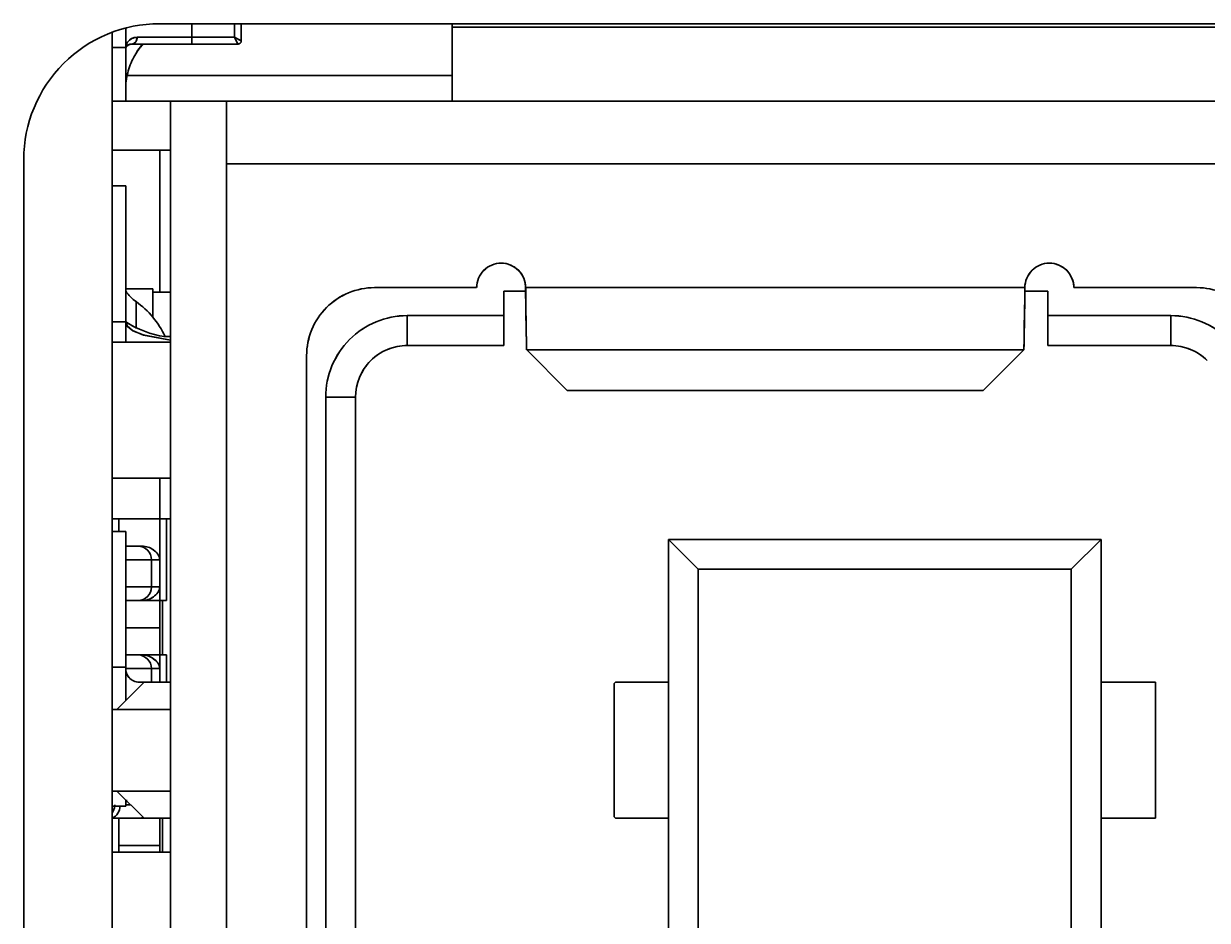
# Model space of a CAD drawing. Extents: x 157 to 1229, y 75 to 1118.
# Drawn here: x 686.79 to 695.49, y 353.25 to 359.84 of the extents above; entities that cross this region are included whole.
import ezdxf

# ---------------------------------------------------------------- set-up
doc = ezdxf.new("R2010")
doc.units = 0

msp = doc.modelspace()

# ---------------------------------------------------------------- linework, layer by layer
at = {"color": 7, "lineweight": 35, "ltscale": 0.003218}
for p, q in [((687.5371, 359.8049), (687.5371, 359.6761)), ((687.5371, 359.6761), (687.5371, 359.8049))]:
    msp.add_line(p, q, dxfattribs=at)
at = {"color": 7, "lineweight": 35, "ltscale": 0.2795}
msp.add_line((698.9671, 359.8366), (687.7871, 359.8366), dxfattribs=at)
at = {"color": 7, "lineweight": 35, "ltscale": 0.0025}
for p, q in [((688.0227, 359.7366), (688.0227, 359.8366)), ((688.0227, 359.8366), (688.0227, 359.7366)), ((688.3371, 359.8366), (688.3371, 359.7366)), ((688.3371, 359.7366), (688.3371, 359.8366)), ((687.8671, 358.8066), (687.8671, 358.9066)), ((691.5271, 353.8966), (691.5271, 353.9966)), ((691.5271, 353.9966), (691.5271, 353.8966))]:
    msp.add_line(p, q, dxfattribs=at)
at = {"color": 7, "lineweight": 35, "ltscale": 0.003125}
for p, q in [((688.3871, 359.8366), (688.3871, 359.7116)), ((688.3871, 359.7116), (688.3871, 359.8366)), ((688.3871, 359.7116), (688.3871, 359.8366))]:
    msp.add_line(p, q, dxfattribs=at)
at = {"color": 7, "lineweight": 35, "ltscale": 0.0095}
msp.add_line((689.9371, 359.8366), (689.9371, 359.4566), dxfattribs=at)
msp.add_line((689.9371, 359.8366), (689.9371, 359.4566), dxfattribs=at)
at = {"color": 7, "lineweight": 35, "ltscale": 0.1425}
for p, q in [((695.6371, 359.8116), (689.9371, 359.8116)), ((695.6371, 359.8116), (689.9371, 359.8116)), ((689.9371, 359.8116), (695.6371, 359.8116)), ((695.6371, 359.8116), (689.9371, 359.8116)), ((689.9371, 359.8116), (695.6371, 359.8116)), ((695.6371, 359.8116), (689.9371, 359.8116)), ((689.9371, 359.8116), (695.6371, 359.8116))]:
    msp.add_line(p, q, dxfattribs=at)
at = {"color": 7, "lineweight": 35, "ltscale": 0.326337}
msp.add_line((687.4371, 346.7199), (687.4371, 359.7734), dxfattribs=at)
msp.add_line((687.4371, 346.7199), (687.4371, 359.7734), dxfattribs=at)
at = {"color": 7, "lineweight": 35, "ltscale": 0.000465376}
msp.add_line((687.6178, 359.7182), (687.6206, 359.7366), dxfattribs=at)
at = {"color": 7, "lineweight": 35, "ltscale": 0.010052}
msp.add_line((688.0227, 359.7366), (687.6206, 359.7366), dxfattribs=at)
msp.add_line((688.0227, 359.7366), (687.6206, 359.7366), dxfattribs=at)
at = {"color": 7, "lineweight": 35, "ltscale": 0.00786}
msp.add_line((688.3371, 359.7366), (688.0227, 359.7366), dxfattribs=at)
msp.add_line((688.3371, 359.7366), (688.0227, 359.7366), dxfattribs=at)
at = {"color": 7, "lineweight": 35, "ltscale": 0.00125}
for p, q in [((688.0227, 359.7366), (688.0227, 359.6866)), ((688.0227, 359.6866), (688.0227, 359.7366)), ((687.4871, 356.1967), (687.4371, 356.1967)), ((687.8371, 356.1967), (687.7871, 356.1967)), ((687.7871, 355.5966), (687.8371, 355.5966)), ((687.8371, 355.1967), (687.7871, 355.1967)), ((687.4871, 353.9966), (687.4371, 353.9966)), ((687.4371, 353.9966), (687.4871, 353.9966)), ((687.4371, 353.9966), (687.4871, 353.9966)), ((687.4871, 353.9966), (687.4371, 353.9966)), ((687.4371, 353.9966), (687.4871, 353.9966)), ((687.4871, 353.9966), (687.4371, 353.9966)), ((687.4871, 353.9966), (687.4371, 353.9966)), ((687.7871, 353.9966), (687.8371, 353.9966))]:
    msp.add_line(p, q, dxfattribs=at)
at = {"color": 7, "lineweight": 35, "ltscale": 0.000987765}
msp.add_line((688.3371, 359.7366), (688.3724, 359.719), dxfattribs=at)
at = {"color": 7, "lineweight": 35, "ltscale": 0.001397}
for p, q in [((688.3871, 359.7116), (688.3371, 359.7366)), ((688.3371, 359.7366), (688.3621, 359.6866))]:
    msp.add_line(p, q, dxfattribs=at)
at = {"color": 7, "lineweight": 35, "ltscale": 0.000987424}
msp.add_line((688.3547, 359.7013), (688.3371, 359.7366), dxfattribs=at)
at = {"color": 7, "lineweight": 35, "ltscale": 0.000409436}
for p, q in [((688.3724, 359.719), (688.3871, 359.7116)), ((688.3621, 359.6866), (688.3547, 359.7013))]:
    msp.add_line(p, q, dxfattribs=at)
at = {"color": 7, "lineweight": 35, "ltscale": 0.000153683}
msp.add_line((688.3864, 359.7055), (688.3871, 359.7116), dxfattribs=at)
at = {"color": 7, "lineweight": 35, "ltscale": 0.000114179}
msp.add_line((688.3871, 359.7116), (688.3867, 359.7071), dxfattribs=at)
at = {"color": 7, "lineweight": 35, "ltscale": 0.002461}
for p, q in [((687.5355, 359.6616), (687.4371, 359.6616)), ((687.4371, 359.6616), (687.5355, 359.6616)), ((687.4371, 359.6616), (687.5355, 359.6616))]:
    msp.add_line(p, q, dxfattribs=at)
at = {"color": 7, "lineweight": 35, "ltscale": 0.002501}
for p, q in [((687.4371, 359.6616), (687.5371, 359.6616)), ((687.5371, 359.6616), (687.4371, 359.6616)), ((687.4371, 358.6447), (687.5371, 358.6447)), ((687.5371, 357.6447), (687.4371, 357.6447)), ((687.4371, 357.6447), (687.5371, 357.6447)), ((687.4371, 356.1046), (687.5371, 356.1046)), ((687.7871, 355.6967), (687.7871, 355.5966)), ((687.5371, 355.1066), (687.4371, 355.1066)), ((687.4371, 355.1066), (687.5371, 355.1066)), ((687.4371, 354.0866), (687.5371, 354.0866)), ((687.5371, 354.0866), (687.4371, 354.0866)), ((687.4371, 354.0866), (687.5371, 354.0866)), ((687.5371, 354.0866), (687.4371, 354.0866)), ((687.4371, 354.0866), (687.5371, 354.0866))]:
    msp.add_line(p, q, dxfattribs=at)
at = {"color": 7, "lineweight": 35, "ltscale": 0.00036532}
msp.add_line((687.5371, 359.6761), (687.5355, 359.6616), dxfattribs=at)
at = {"color": 7, "lineweight": 35, "ltscale": 0.000358329}
msp.add_line((687.537, 359.6759), (687.5355, 359.6616), dxfattribs=at)
at = {"color": 7, "lineweight": 35, "ltscale": 3.96729e-05}
msp.add_line((687.5355, 359.6616), (687.5371, 359.6616), dxfattribs=at)
at = {"color": 7, "lineweight": 35, "ltscale": 2.78447e-05}
for p, q in [((687.5366, 359.6614), (687.5355, 359.6616)), ((687.5355, 359.6616), (687.5366, 359.6614))]:
    msp.add_line(p, q, dxfattribs=at)
at = {"color": 7, "lineweight": 35, "ltscale": 0.000685084}
msp.add_line((687.5504, 359.7001), (687.5371, 359.6761), dxfattribs=at)
at = {"color": 7, "lineweight": 35, "ltscale": 0.000305176}
msp.add_line((687.5371, 359.6616), (687.5444, 359.6714), dxfattribs=at)
at = {"color": 7, "lineweight": 35, "ltscale": 0.007674}
msp.add_line((687.5371, 359.3546), (687.5371, 359.6616), dxfattribs=at)
at = {"color": 7, "lineweight": 35, "ltscale": 0.007671}
msp.add_line((687.5371, 359.6615), (687.5371, 359.3546), dxfattribs=at)
at = {"color": 7, "lineweight": 35, "ltscale": 0.000305983}
msp.add_line((687.5444, 359.6714), (687.554, 359.6791), dxfattribs=at)
at = {"color": 7, "lineweight": 35, "ltscale": 0.000280721}
msp.add_line((687.5454, 359.6722), (687.5542, 359.6792), dxfattribs=at)
at = {"color": 7, "lineweight": 35, "ltscale": 0.000340736}
msp.add_line((687.5669, 359.6847), (687.5804, 359.6866), dxfattribs=at)
at = {"color": 7, "lineweight": 35, "ltscale": 0.000339226}
msp.add_line((687.5804, 359.6866), (687.567, 359.6847), dxfattribs=at)
at = {"color": 7, "lineweight": 35, "ltscale": 0.019542}
for p, q in [((687.5804, 359.6866), (688.3621, 359.6866)), ((688.3621, 359.6866), (687.5804, 359.6866))]:
    msp.add_line(p, q, dxfattribs=at)
at = {"color": 7, "lineweight": 35, "ltscale": 0.004868}
msp.add_line((687.5804, 359.6866), (687.7751, 359.6866), dxfattribs=at)
at = {"color": 7, "lineweight": 35, "ltscale": 0.011058}
for p, q in [((688.0227, 359.6866), (687.5804, 359.6866)), ((687.5804, 359.6866), (688.0227, 359.6866))]:
    msp.add_line(p, q, dxfattribs=at)
at = {"color": 7, "lineweight": 35, "ltscale": 0.00619}
msp.add_line((687.7751, 359.6866), (688.0227, 359.6866), dxfattribs=at)
at = {"color": 7, "lineweight": 35, "ltscale": 0.008484}
for p, q in [((688.0227, 359.6866), (688.3621, 359.6866)), ((688.0227, 359.6866), (688.3621, 359.6866)), ((688.3621, 359.6866), (688.0227, 359.6866))]:
    msp.add_line(p, q, dxfattribs=at)
at = {"color": 7, "lineweight": 35, "ltscale": 0.000153775}
msp.add_line((688.3682, 359.6874), (688.3621, 359.6866), dxfattribs=at)
at = {"color": 7, "lineweight": 35, "ltscale": 0.000115012}
msp.add_line((688.3621, 359.6866), (688.3666, 359.6871), dxfattribs=at)
at = {"color": 7, "lineweight": 35, "ltscale": 0.059737}
for p, q in [((687.5476, 359.4566), (689.9371, 359.4566)), ((689.9371, 359.4566), (687.5476, 359.4566))]:
    msp.add_line(p, q, dxfattribs=at)
at = {"color": 7, "lineweight": 35, "ltscale": 0.004751}
msp.add_line((689.9371, 359.2666), (689.9371, 359.4566), dxfattribs=at)
at = {"color": 7, "lineweight": 35, "ltscale": 0.004784}
msp.add_line((689.9371, 359.4566), (689.9371, 359.2653), dxfattribs=at)
at = {"color": 7, "lineweight": 35, "ltscale": 0.0022}
msp.add_line((687.5371, 359.3546), (687.5371, 359.2666), dxfattribs=at)
msp.add_line((687.5371, 359.3546), (687.5371, 359.2666), dxfattribs=at)
at = {"color": 7, "lineweight": 35, "ltscale": 0.01075}
for p, q in [((687.8671, 359.2666), (687.4371, 359.2666)), ((687.4371, 359.2666), (687.8671, 359.2666)), ((687.8671, 358.9066), (687.4371, 358.9066)), ((687.4371, 358.9066), (687.8671, 358.9066)), ((687.8671, 358.9066), (687.4371, 358.9066)), ((687.8671, 357.4966), (687.4371, 357.4966)), ((687.4371, 357.4966), (687.8671, 357.4966)), ((687.4371, 356.4966), (687.8671, 356.4966)), ((687.4371, 356.4966), (687.8671, 356.4966)), ((687.8671, 356.4966), (687.4371, 356.4966)), ((687.4371, 354.7966), (687.8671, 354.7966)), ((687.4371, 354.7966), (687.8671, 354.7966)), ((687.8671, 354.7966), (687.4371, 354.7966)), ((687.8671, 354.1967), (687.4371, 354.1967)), ((687.8671, 354.1967), (687.4371, 354.1967)), ((687.4371, 354.1967), (687.8671, 354.1967)), ((687.8671, 353.7466), (687.4371, 353.7466)), ((687.4371, 353.7466), (687.8671, 353.7466))]:
    msp.add_line(p, q, dxfattribs=at)
at = {"color": 7, "lineweight": 35, "ltscale": 0.00078125}
msp.add_line((687.8983, 359.2666), (687.8671, 359.2666), dxfattribs=at)
at = {"color": 7, "lineweight": 35, "ltscale": 0.010251}
msp.add_line((688.2771, 359.2666), (687.8671, 359.2666), dxfattribs=at)
at = {"color": 7, "lineweight": 35, "ltscale": 0.301}
for p, q in [((687.8671, 347.2266), (687.8671, 359.2666)), ((687.8671, 359.2666), (687.8671, 347.2266)), ((687.8671, 359.2666), (687.8671, 347.2266))]:
    msp.add_line(p, q, dxfattribs=at)
at = {"color": 7, "lineweight": 35, "ltscale": 0.009}
for p, q in [((687.8671, 359.2666), (687.8671, 358.9066)), ((687.8671, 359.2666), (687.8671, 358.9066)), ((687.8671, 358.8966), (687.8671, 358.5366))]:
    msp.add_line(p, q, dxfattribs=at)
at = {"color": 7, "lineweight": 35, "ltscale": 0.002222}
msp.add_line((687.9872, 359.2666), (687.8983, 359.2666), dxfattribs=at)
at = {"color": 7, "lineweight": 35, "ltscale": 0.003325}
msp.add_line((688.1202, 359.2666), (687.9872, 359.2666), dxfattribs=at)
at = {"color": 7, "lineweight": 35, "ltscale": 0.003923}
msp.add_line((688.2771, 359.2666), (688.1202, 359.2666), dxfattribs=at)
at = {"color": 7, "lineweight": 35, "ltscale": 0.241249}
for p, q in [((697.9271, 359.2666), (688.2771, 359.2666)), ((688.2771, 359.2666), (697.9271, 359.2666))]:
    msp.add_line(p, q, dxfattribs=at)
at = {"color": 7, "lineweight": 35, "ltscale": 0.0115}
for p, q in [((688.2771, 359.2666), (688.2771, 358.8066)), ((688.2771, 358.8066), (688.2771, 359.2666))]:
    msp.add_line(p, q, dxfattribs=at)
at = {"color": 7, "lineweight": 35, "ltscale": 0.026076}
msp.add_line((687.7871, 357.8636), (687.7871, 358.9067), dxfattribs=at)
at = {"color": 7, "lineweight": 35, "ltscale": 0.002506}
msp.add_line((687.8671, 358.8066), (687.8671, 358.9069), dxfattribs=at)
at = {"color": 7, "lineweight": 35, "ltscale": 0.000669861}
msp.add_line((687.8671, 358.8799), (687.8671, 358.9066), dxfattribs=at)
at = {"color": 7, "lineweight": 35, "ltscale": 0.000228119}
msp.add_line((687.8671, 358.9058), (687.8671, 358.8966), dxfattribs=at)
at = {"color": 7, "lineweight": 35, "ltscale": 0.006705}
msp.add_line((687.8671, 358.8799), (687.8671, 358.6117), dxfattribs=at)
at = {"color": 7, "lineweight": 35, "ltscale": 0.02725}
for p, q in [((687.8671, 358.8566), (687.8671, 357.7666)), ((687.8671, 357.7666), (687.8671, 358.8566))]:
    msp.add_line(p, q, dxfattribs=at)
at = {"color": 7, "lineweight": 35, "ltscale": 0.07975}
msp.add_line((686.7871, 355.6466), (686.7871, 358.8366), dxfattribs=at)
at = {"color": 7, "lineweight": 35, "ltscale": 0.03275}
msp.add_line((687.8671, 358.8066), (687.8671, 357.4966), dxfattribs=at)
msp.add_line((687.8671, 358.8066), (687.8671, 357.4966), dxfattribs=at)
at = {"color": 7, "lineweight": 35, "ltscale": 0.24375}
for p, q in [((688.2771, 358.8066), (698.0271, 358.8066)), ((698.0271, 358.8066), (688.2771, 358.8066))]:
    msp.add_line(p, q, dxfattribs=at)
at = {"color": 7, "lineweight": 35, "ltscale": 0.278}
for p, q in [((688.2771, 358.8066), (688.2771, 347.6866)), ((688.2771, 347.6866), (688.2771, 358.8066))]:
    msp.add_line(p, q, dxfattribs=at)
at = {"color": 7, "lineweight": 35, "ltscale": 0.025}
for p, q in [((687.5371, 357.6447), (687.5371, 358.6447)), ((687.4371, 356.4966), (687.4371, 357.4966)), ((687.4371, 356.4966), (687.4371, 357.4966)), ((687.5371, 355.1046), (687.5371, 356.1046)), ((695.1071, 353.9966), (695.1071, 354.9966))]:
    msp.add_line(p, q, dxfattribs=at)
at = {"color": 7, "lineweight": 35, "ltscale": 0.001903}
for p, q in [((687.5371, 358.5684), (687.5371, 358.6445)), ((687.5371, 356.0284), (687.5371, 356.1045))]:
    msp.add_line(p, q, dxfattribs=at)
at = {"color": 7, "lineweight": 35, "ltscale": 0.001876}
msp.add_line((687.8671, 358.6117), (687.8671, 358.5366), dxfattribs=at)
at = {"color": 7, "lineweight": 35, "ltscale": 0.005418}
for p, q in [((687.5371, 358.3517), (687.5371, 358.5684)), ((687.5371, 355.8116), (687.5371, 356.0284))]:
    msp.add_line(p, q, dxfattribs=at)
at = {"color": 7, "lineweight": 35, "ltscale": 0.008109}
for p, q in [((687.5371, 358.0273), (687.5371, 358.3517)), ((687.5371, 355.4873), (687.5371, 355.8116))]:
    msp.add_line(p, q, dxfattribs=at)
at = {"color": 7, "lineweight": 35, "ltscale": 0.009566}
for p, q in [((687.5371, 357.6447), (687.5371, 358.0273)), ((687.5371, 355.1046), (687.5371, 355.4873))]:
    msp.add_line(p, q, dxfattribs=at)
at = {"color": 7, "lineweight": 35, "ltscale": 0.004999}
for p, q in [((687.7371, 357.8886), (687.5371, 357.8886)), ((687.5371, 357.8886), (687.7371, 357.8886))]:
    msp.add_line(p, q, dxfattribs=at)
at = {"color": 7, "lineweight": 35, "ltscale": 0.005242}
msp.add_line((687.7371, 357.8886), (687.7371, 357.679), dxfattribs=at)
msp.add_line((687.7371, 357.8886), (687.7371, 357.679), dxfattribs=at)
at = {"color": 7, "lineweight": 35, "ltscale": 0.01875}
msp.add_line((689.3671, 357.8966), (690.1171, 357.8966), dxfattribs=at)
msp.add_line((689.3671, 357.8966), (690.1171, 357.8966), dxfattribs=at)
msp.add_line((689.3671, 357.8966), (690.1171, 357.8966), dxfattribs=at)
at = {"color": 7, "lineweight": 35, "ltscale": 0.09175}
for p, q in [((690.4771, 357.8966), (694.1471, 357.8966)), ((694.1471, 357.8966), (690.4771, 357.8966))]:
    msp.add_line(p, q, dxfattribs=at)
at = {"color": 7, "lineweight": 35, "ltscale": 0.004169}
msp.add_line((690.4771, 357.8966), (690.4791, 357.7299), dxfattribs=at)
at = {"color": 7, "lineweight": 35, "ltscale": 0.00212}
msp.add_line((694.1461, 357.8119), (694.1471, 357.8966), dxfattribs=at)
at = {"color": 7, "lineweight": 35, "ltscale": 0.022572}
msp.add_line((694.5071, 357.8966), (695.41, 357.8966), dxfattribs=at)
msp.add_line((694.5071, 357.8966), (695.41, 357.8966), dxfattribs=at)
msp.add_line((694.5071, 357.8966), (695.41, 357.8966), dxfattribs=at)
at = {"color": 7, "lineweight": 35, "ltscale": 6.98288e-05}
msp.add_line((687.5389, 357.8698), (687.5366, 357.8683), dxfattribs=at)
at = {"color": 7, "lineweight": 35, "ltscale": 6.43272e-05}
msp.add_line((687.5367, 357.8683), (687.5388, 357.8698), dxfattribs=at)
at = {"color": 7, "lineweight": 35, "ltscale": 4.48774e-05}
msp.add_line((687.5375, 357.8688), (687.5389, 357.8698), dxfattribs=at)
at = {"color": 7, "lineweight": 35, "ltscale": 3.3439e-05}
msp.add_line((687.5388, 357.8698), (687.5377, 357.869), dxfattribs=at)
at = {"color": 7, "lineweight": 35, "ltscale": 0.003252}
msp.add_line((687.7371, 357.8636), (687.8671, 357.8636), dxfattribs=at)
msp.add_line((687.7371, 357.8636), (687.8671, 357.8636), dxfattribs=at)
at = {"color": 7, "lineweight": 35, "ltscale": 0.004515}
for p, q in [((690.3171, 357.691), (690.3171, 357.8716)), ((690.3171, 357.691), (690.3171, 357.8716)), ((690.3171, 357.691), (690.3171, 357.8716)), ((694.3171, 357.8716), (694.3171, 357.691)), ((694.3171, 357.8716), (694.3171, 357.691))]:
    msp.add_line(p, q, dxfattribs=at)
at = {"color": 7, "lineweight": 35, "ltscale": 0.004034}
msp.add_line((690.3171, 357.8716), (690.4785, 357.8716), dxfattribs=at)
msp.add_line((690.3171, 357.8716), (690.4785, 357.8716), dxfattribs=at)
msp.add_line((690.3171, 357.8716), (690.4785, 357.8716), dxfattribs=at)
at = {"color": 7, "lineweight": 35, "ltscale": 0.002049}
msp.add_line((694.1451, 357.7299), (694.1461, 357.8119), dxfattribs=at)
at = {"color": 7, "lineweight": 35, "ltscale": 0.004257}
msp.add_line((694.1468, 357.8716), (694.3171, 357.8716), dxfattribs=at)
msp.add_line((694.1468, 357.8716), (694.3171, 357.8716), dxfattribs=at)
msp.add_line((694.1468, 357.8716), (694.3171, 357.8716), dxfattribs=at)
at = {"color": 7, "lineweight": 35, "ltscale": 0.010001}
for p, q in [((694.3171, 357.8716), (694.3171, 357.4716)), ((687.8371, 355.9966), (687.8371, 355.5966))]:
    msp.add_line(p, q, dxfattribs=at)
at = {"color": 7, "lineweight": 35, "ltscale": 0.00493}
msp.add_line((687.6134, 357.7936), (687.6134, 357.5964), dxfattribs=at)
at = {"color": 7, "lineweight": 35, "ltscale": 0.004932}
msp.add_line((687.6134, 357.7936), (687.6134, 357.5964), dxfattribs=at)
at = {"color": 7, "lineweight": 35, "ltscale": 0.001906}
msp.add_line((690.4791, 357.7299), (690.4801, 357.6537), dxfattribs=at)
at = {"color": 7, "lineweight": 35, "ltscale": 0.003601}
msp.add_line((694.1431, 357.5859), (694.1451, 357.7299), dxfattribs=at)
at = {"color": 7, "lineweight": 35, "ltscale": 0.0037}
msp.add_line((687.5371, 357.6447), (687.5371, 357.4966), dxfattribs=at)
msp.add_line((687.5371, 357.6447), (687.5371, 357.4966), dxfattribs=at)
at = {"color": 7, "lineweight": 35, "ltscale": 0.017751}
for p, q in [((689.6071, 357.691), (690.3171, 357.691)), ((690.3171, 357.691), (689.6071, 357.691)), ((689.6071, 357.4716), (690.3171, 357.4716)), ((689.6071, 357.4716), (690.3171, 357.4716)), ((689.6071, 357.4716), (690.3171, 357.4716))]:
    msp.add_line(p, q, dxfattribs=at)
at = {"color": 7, "lineweight": 35, "ltscale": 0.005486}
for p, q in [((689.6071, 357.691), (689.6071, 357.4716)), ((689.6071, 357.691), (689.6071, 357.4716)), ((690.3171, 357.4716), (690.3171, 357.691)), ((690.3171, 357.4716), (690.3171, 357.691)), ((694.3171, 357.691), (694.3171, 357.4716)), ((694.3171, 357.691), (694.3171, 357.4716)), ((695.2197, 357.4716), (695.2197, 357.691)), ((695.2197, 357.4716), (695.2197, 357.691)), ((689.2271, 357.0916), (689.0077, 357.0916)), ((689.2271, 357.0916), (689.0077, 357.0916))]:
    msp.add_line(p, q, dxfattribs=at)
at = {"color": 7, "lineweight": 35, "ltscale": 0.001695}
msp.add_line((690.4801, 357.6537), (690.4811, 357.5859), dxfattribs=at)
at = {"color": 7, "lineweight": 35, "ltscale": 0.022565}
for p, q in [((694.3171, 357.691), (695.2197, 357.691)), ((695.2197, 357.691), (694.3171, 357.691)), ((694.3171, 357.4716), (695.2197, 357.4716)), ((694.3171, 357.4716), (695.2197, 357.4716)), ((694.3171, 357.4716), (695.2197, 357.4716))]:
    msp.add_line(p, q, dxfattribs=at)
at = {"color": 7, "lineweight": 35, "ltscale": 0.000722057}
for p, q in [((687.8186, 357.5375), (687.8475, 357.5366)), ((687.8475, 357.5366), (687.8186, 357.5375))]:
    msp.add_line(p, q, dxfattribs=at)
at = {"color": 7, "lineweight": 35, "ltscale": 0.000489807}
for p, q in [((687.8671, 357.5366), (687.8475, 357.5366)), ((687.8475, 357.5366), (687.8671, 357.5366))]:
    msp.add_line(p, q, dxfattribs=at)
at = {"color": 7, "lineweight": 35, "ltscale": 0.00049264}
msp.add_line((687.8475, 357.5366), (687.8671, 357.5352), dxfattribs=at)
at = {"color": 7, "lineweight": 35, "ltscale": 0.000491174}
msp.add_line((687.8475, 357.5366), (687.8671, 357.5352), dxfattribs=at)
at = {"color": 7, "lineweight": 35, "ltscale": 0.002545}
msp.add_line((690.4811, 357.5859), (690.4831, 357.4841), dxfattribs=at)
at = {"color": 7, "lineweight": 35, "ltscale": 0.001428}
msp.add_line((694.1421, 357.5287), (694.1431, 357.5859), dxfattribs=at)
at = {"color": 7, "lineweight": 35, "ltscale": 0.000762567}
msp.add_line((690.4831, 357.4841), (690.4841, 357.4536), dxfattribs=at)
at = {"color": 7, "lineweight": 35, "ltscale": 0.000381589}
msp.add_line((690.4841, 357.4536), (690.4851, 357.4384), dxfattribs=at)
at = {"color": 7, "lineweight": 35, "ltscale": 0.001144}
msp.add_line((694.139, 357.4384), (694.1411, 357.4841), dxfattribs=at)
at = {"color": 7, "lineweight": 35, "ltscale": 0.001116}
msp.add_line((694.1411, 357.4841), (694.1421, 357.5287), dxfattribs=at)
at = {"color": 7, "lineweight": 35, "ltscale": 0.2075}
msp.add_line((688.8671, 349.0966), (688.8671, 357.3966), dxfattribs=at)
msp.add_line((688.8671, 349.0966), (688.8671, 357.3966), dxfattribs=at)
at = {"color": 7, "lineweight": 35, "ltscale": 0.091348}
for p, q in [((694.139, 357.4384), (690.4851, 357.4384)), ((690.4851, 357.4384), (694.139, 357.4384))]:
    msp.add_line(p, q, dxfattribs=at)
at = {"color": 7, "lineweight": 35, "ltscale": 0.010523}
for p, q in [((690.4851, 357.4384), (690.7833, 357.1413)), ((690.7833, 357.1413), (690.4851, 357.4384))]:
    msp.add_line(p, q, dxfattribs=at)
at = {"color": 7, "lineweight": 35, "ltscale": 0.010522}
for p, q in [((693.8409, 357.1413), (694.139, 357.4384)), ((694.139, 357.4384), (693.8409, 357.1413))]:
    msp.add_line(p, q, dxfattribs=at)
at = {"color": 7, "lineweight": 35, "ltscale": 0.076439}
for p, q in [((693.8409, 357.1413), (690.7833, 357.1413)), ((690.7833, 357.1413), (693.8409, 357.1413))]:
    msp.add_line(p, q, dxfattribs=at)
at = {"color": 7, "lineweight": 35, "ltscale": 0.19225}
for p, q in [((689.0077, 349.4016), (689.0077, 357.0916)), ((689.0077, 357.0916), (689.0077, 349.4016)), ((689.2271, 349.4016), (689.2271, 357.0916)), ((689.2271, 349.4016), (689.2271, 357.0916))]:
    msp.add_line(p, q, dxfattribs=at)
at = {"color": 7, "lineweight": 35, "ltscale": 0.0075}
for q in [(687.7871, 356.4967), (687.7871, 355.8966)]:
    msp.add_line((687.7871, 356.1967), q, dxfattribs=at)
at = {"color": 7, "lineweight": 35, "ltscale": 0.0375}
msp.add_line((687.8671, 356.4966), (687.8671, 354.9966), dxfattribs=at)
msp.add_line((687.8671, 356.4966), (687.8671, 354.9966), dxfattribs=at)
at = {"color": 7, "lineweight": 35, "ltscale": 0.000366211}
for p, q in [((687.4517, 356.1967), (687.4371, 356.1967)), ((687.8371, 356.1967), (687.8224, 356.1967)), ((687.8224, 355.5966), (687.8371, 355.5966)), ((687.8371, 355.1967), (687.8224, 355.1967)), ((687.4371, 353.9966), (687.4517, 353.9966))]:
    msp.add_line(p, q, dxfattribs=at)
at = {"color": 7, "lineweight": 35, "ltscale": 0.000883484}
for p, q in [((687.4871, 356.1967), (687.4517, 356.1967)), ((687.8224, 356.1967), (687.7871, 356.1967)), ((687.7871, 355.5966), (687.8224, 355.5966)), ((687.8224, 355.1967), (687.7871, 355.1967)), ((687.4517, 353.9966), (687.4871, 353.9966))]:
    msp.add_line(p, q, dxfattribs=at)
at = {"color": 7, "lineweight": 35, "ltscale": 0.007501}
for p, q in [((687.4871, 356.1967), (687.7871, 356.1967)), ((687.7871, 356.1967), (687.4871, 356.1967)), ((687.7871, 353.9966), (687.4871, 353.9966)), ((687.4871, 353.9966), (687.7871, 353.9966)), ((687.7871, 353.9966), (687.4871, 353.9966)), ((687.7871, 353.9966), (687.4871, 353.9966)), ((687.7871, 353.7966), (687.4871, 353.7966)), ((687.4871, 353.7966), (687.7871, 353.7966))]:
    msp.add_line(p, q, dxfattribs=at)
at = {"color": 7, "lineweight": 35, "ltscale": 0.0023}
for p, q in [((687.4871, 356.1046), (687.4871, 356.1967)), ((687.4871, 356.1967), (687.4871, 356.1046))]:
    msp.add_line(p, q, dxfattribs=at)
at = {"color": 7, "lineweight": 35, "ltscale": 0.015001}
for p, q in [((687.7871, 355.5966), (687.7871, 356.1967)), ((687.8371, 355.5966), (687.8371, 356.1967)), ((687.8371, 355.5966), (687.8371, 356.1967))]:
    msp.add_line(p, q, dxfattribs=at)
at = {"color": 7, "lineweight": 35, "ltscale": 0.005}
for p, q in [((687.8371, 355.9966), (687.8371, 356.1967)), ((687.7265, 355.6967), (687.7265, 355.8966)), ((687.7265, 355.6967), (687.7265, 355.8966)), ((687.7871, 355.8966), (687.7871, 355.6967)), ((687.7871, 355.6967), (687.7871, 355.8966)), ((687.7871, 355.5966), (687.7871, 355.3966)), ((687.7871, 355.3966), (687.7871, 355.1967)), ((687.7871, 354.9966), (687.7871, 355.1967)), ((687.7871, 355.1967), (687.7871, 354.9966)), ((687.8371, 354.9966), (687.8371, 355.1967)), ((687.8371, 354.9966), (687.8371, 355.1967)), ((687.4871, 353.7966), (687.4871, 353.9966)), ((687.4871, 353.9966), (687.4871, 353.7966)), ((687.7871, 353.9966), (687.7871, 353.7966))]:
    msp.add_line(p, q, dxfattribs=at)
at = {"color": 7, "lineweight": 35, "ltscale": 0.000750732}
for p, q in [((687.8671, 356.1967), (687.8371, 356.1967)), ((687.8671, 356.1967), (687.8371, 356.1967)), ((687.8371, 355.5966), (687.8071, 355.5966)), ((687.8371, 353.9966), (687.8071, 353.9966))]:
    msp.add_line(p, q, dxfattribs=at)
at = {"color": 7, "lineweight": 35, "ltscale": 0.000692749}
for p, q in [((687.5648, 355.9966), (687.537, 355.9966)), ((687.5648, 355.5966), (687.537, 355.5966)), ((687.5648, 355.1967), (687.537, 355.1967))]:
    msp.add_line(p, q, dxfattribs=at)
at = {"color": 7, "lineweight": 35, "ltscale": 0.002251}
for p, q in [((687.6271, 355.9966), (687.537, 355.9966)), ((687.537, 355.5966), (687.6271, 355.5966)), ((687.6271, 355.1967), (687.537, 355.1967))]:
    msp.add_line(p, q, dxfattribs=at)
at = {"color": 7, "lineweight": 35, "ltscale": 0.001558}
for p, q in [((687.6271, 355.9966), (687.5648, 355.9966)), ((687.6271, 355.5966), (687.5648, 355.5966)), ((687.6271, 355.1967), (687.5648, 355.1967)), ((687.6271, 353.9966), (687.5648, 353.9966))]:
    msp.add_line(p, q, dxfattribs=at)
at = {"color": 7, "lineweight": 35, "ltscale": 0.000743103}
for p, q in [((687.6569, 355.9966), (687.6271, 355.9966)), ((687.6569, 355.1967), (687.6271, 355.1967))]:
    msp.add_line(p, q, dxfattribs=at)
at = {"color": 7, "lineweight": 35, "ltscale": 0.000744629}
for p, q in [((687.6569, 355.9966), (687.6271, 355.9966)), ((687.6569, 355.9966), (687.6271, 355.9966)), ((687.6569, 355.5966), (687.6271, 355.5966)), ((687.6271, 355.5966), (687.6569, 355.5966)), ((687.6569, 355.1967), (687.6271, 355.1967)), ((687.6569, 355.1967), (687.6271, 355.1967)), ((687.6569, 353.9966), (687.6271, 353.9966)), ((687.6271, 353.9966), (687.6569, 353.9966))]:
    msp.add_line(p, q, dxfattribs=at)
at = {"color": 7, "lineweight": 35, "ltscale": 0.02375}
msp.add_line((691.5271, 356.0466), (691.5271, 355.0966), dxfattribs=at)
at = {"color": 7, "lineweight": 35, "ltscale": 0.0795}
msp.add_line((691.5271, 356.0466), (694.7071, 356.0466), dxfattribs=at)
msp.add_line((691.5271, 356.0466), (694.7071, 356.0466), dxfattribs=at)
at = {"color": 7, "lineweight": 35, "ltscale": 0.139999}
for p, q in [((691.5271, 350.4467), (691.5271, 356.0466)), ((691.5271, 350.4467), (691.5271, 356.0466)), ((694.7071, 356.0466), (694.7071, 350.4467)), ((694.7071, 356.0466), (694.7071, 350.4467))]:
    msp.add_line(p, q, dxfattribs=at)
at = {"color": 7, "lineweight": 35, "ltscale": 0.007756}
for p, q in [((691.7465, 355.8272), (691.5271, 356.0466)), ((691.5271, 356.0466), (691.7465, 355.8272))]:
    msp.add_line(p, q, dxfattribs=at)
at = {"color": 7, "lineweight": 35, "ltscale": 0.007757}
for p, q in [((694.4877, 355.8272), (694.7071, 356.0466)), ((694.7071, 356.0466), (694.4877, 355.8272))]:
    msp.add_line(p, q, dxfattribs=at)
at = {"color": 7, "lineweight": 35, "ltscale": 0.004736}
for p, q in [((687.7265, 355.8966), (687.537, 355.8966)), ((687.537, 355.8966), (687.7265, 355.8966)), ((687.537, 355.6967), (687.7265, 355.6967)), ((687.7265, 355.6967), (687.537, 355.6967)), ((687.7265, 355.0966), (687.537, 355.0966)), ((687.537, 355.0966), (687.7265, 355.0966))]:
    msp.add_line(p, q, dxfattribs=at)
at = {"color": 7, "lineweight": 35, "ltscale": 0.001515}
for p, q in [((687.7265, 355.8966), (687.7871, 355.8966)), ((687.7265, 355.8966), (687.7871, 355.8966)), ((687.7871, 355.6967), (687.7265, 355.6967)), ((687.7871, 355.6967), (687.7265, 355.6967)), ((687.7265, 355.0966), (687.7871, 355.0966)), ((687.7265, 355.0966), (687.7871, 355.0966))]:
    msp.add_line(p, q, dxfattribs=at)
at = {"color": 7, "lineweight": 35, "ltscale": 0.06853}
msp.add_line((694.4877, 355.8272), (691.7465, 355.8272), dxfattribs=at)
msp.add_line((694.4877, 355.8272), (691.7465, 355.8272), dxfattribs=at)
at = {"color": 7, "lineweight": 35, "ltscale": 0.129031}
for p, q in [((691.7465, 355.8272), (691.7465, 350.666)), ((691.7465, 355.8272), (691.7465, 350.666)), ((694.4877, 350.666), (694.4877, 355.8272)), ((694.4877, 350.666), (694.4877, 355.8272))]:
    msp.add_line(p, q, dxfattribs=at)
at = {"color": 7, "lineweight": 35, "ltscale": 0.13}
msp.add_line((686.7871, 350.4467), (686.7871, 355.6466), dxfattribs=at)
at = {"color": 7, "lineweight": 35, "ltscale": 0.00625}
for p, q in [((687.7871, 355.5966), (687.5371, 355.5966)), ((687.5371, 355.5966), (687.7871, 355.5966)), ((687.5371, 355.5966), (687.7871, 355.5966)), ((687.7871, 355.5966), (687.5371, 355.5966)), ((687.7871, 355.5966), (687.5371, 355.5966)), ((687.7871, 355.3966), (687.5371, 355.3966)), ((687.5371, 355.3966), (687.7871, 355.3966)), ((687.8071, 353.9966), (687.8071, 353.7466)), ((687.8071, 353.9966), (687.8071, 353.7466)), ((687.8671, 353.9966), (687.8671, 353.7466)), ((687.8671, 353.9966), (687.8671, 353.7466))]:
    msp.add_line(p, q, dxfattribs=at)
at = {"color": 7, "lineweight": 35, "ltscale": 0.002994}
msp.add_line((687.5371, 355.5966), (687.6569, 355.5966), dxfattribs=at)
at = {"color": 7, "lineweight": 35, "ltscale": 0.001474}
for p, q in [((687.7871, 355.5966), (687.7871, 355.5377)), ((687.7871, 355.2556), (687.7871, 355.1967))]:
    msp.add_line(p, q, dxfattribs=at)
at = {"color": 7, "lineweight": 35, "ltscale": 0.000498962}
for p, q in [((687.7871, 355.5966), (687.8071, 355.5966)), ((687.7871, 353.9966), (687.8071, 353.9966))]:
    msp.add_line(p, q, dxfattribs=at)
at = {"color": 7, "lineweight": 35, "ltscale": 0.003526}
for p, q in [((687.7871, 355.5377), (687.7871, 355.3966)), ((687.7871, 355.3966), (687.7871, 355.2556)), ((687.4871, 353.9377), (687.4871, 353.7966)), ((687.7871, 353.9377), (687.7871, 353.7966))]:
    msp.add_line(p, q, dxfattribs=at)
at = {"color": 7, "lineweight": 35, "ltscale": 0.009999}
msp.add_line((687.8071, 355.5966), (687.8071, 355.1967), dxfattribs=at)
msp.add_line((687.8071, 355.5966), (687.8071, 355.1967), dxfattribs=at)
at = {"color": 7, "lineweight": 35, "ltscale": 0.003999}
for p, q in [((687.7871, 355.1967), (687.6271, 355.1967)), ((687.6271, 355.1967), (687.7871, 355.1967))]:
    msp.add_line(p, q, dxfattribs=at)
at = {"color": 7, "lineweight": 35, "ltscale": 0.006118}
msp.add_line((687.5371, 355.1066), (687.5371, 354.8619), dxfattribs=at)
msp.add_line((687.5371, 355.1066), (687.5371, 354.8619), dxfattribs=at)
at = {"color": 7, "lineweight": 35, "ltscale": 0.000604824}
msp.add_line((687.5802, 355.0145), (687.5621, 355.0305), dxfattribs=at)
at = {"color": 7, "lineweight": 35, "ltscale": 0.002499}
for p, q in [((687.7265, 354.9966), (687.7265, 355.0966)), ((687.7265, 354.9966), (687.7265, 355.0966)), ((687.7871, 355.0966), (687.7871, 354.9966)), ((687.7871, 354.9966), (687.7871, 355.0966)), ((691.5271, 354.9966), (691.5271, 355.0966)), ((691.5271, 355.0966), (691.5271, 354.9966))]:
    msp.add_line(p, q, dxfattribs=at)
at = {"color": 7, "lineweight": 35, "ltscale": 0.03}
msp.add_line((691.5271, 353.8966), (691.5271, 355.0966), dxfattribs=at)
at = {"color": 7, "lineweight": 35, "ltscale": 0.007071}
for p, q in [((687.4718, 354.7966), (687.6718, 354.9966)), ((687.4718, 354.7966), (687.6718, 354.9966)), ((687.6718, 354.9966), (687.4718, 354.7966)), ((687.6718, 353.9966), (687.4718, 354.1967)), ((687.6718, 353.9966), (687.4718, 354.1967)), ((687.4718, 354.1967), (687.6718, 353.9966))]:
    msp.add_line(p, q, dxfattribs=at)
at = {"color": 7, "lineweight": 35, "ltscale": 0.000604314}
msp.add_line((687.6371, 354.9966), (687.6131, 354.9996), dxfattribs=at)
at = {"color": 7, "lineweight": 35, "ltscale": 0.00085907}
msp.add_line((687.6714, 354.9966), (687.6371, 354.9966), dxfattribs=at)
at = {"color": 7, "lineweight": 35, "ltscale": 0.000869751}
msp.add_line((687.6371, 354.9966), (687.6719, 354.9966), dxfattribs=at)
at = {"color": 7, "lineweight": 35, "ltscale": 0.004881}
for p, q in [((687.6718, 354.9966), (687.8671, 354.9966)), ((687.8671, 354.9966), (687.6718, 354.9966)), ((687.8671, 353.9966), (687.6718, 353.9966)), ((687.8671, 353.9966), (687.6718, 353.9966)), ((687.8671, 353.9966), (687.6718, 353.9966))]:
    msp.add_line(p, q, dxfattribs=at)
at = {"color": 7, "lineweight": 35, "ltscale": 0.000354439}
msp.add_line((691.1371, 354.9966), (691.1271, 354.9866), dxfattribs=at)
at = {"color": 7, "lineweight": 35, "ltscale": 0.0245}
msp.add_line((691.1271, 354.0066), (691.1271, 354.9866), dxfattribs=at)
at = {"color": 7, "lineweight": 35, "ltscale": 0.000345807}
msp.add_line((691.1371, 354.9966), (691.1273, 354.9868), dxfattribs=at)
at = {"color": 7, "lineweight": 35, "ltscale": 0.009752}
for p, q in [((691.5272, 354.9966), (691.1371, 354.9966)), ((691.1371, 353.9966), (691.5272, 353.9966))]:
    msp.add_line(p, q, dxfattribs=at)
at = {"color": 7, "lineweight": 35, "ltscale": 0.004854}
for p, q in [((691.1371, 354.9966), (691.3312, 354.9966)), ((691.1371, 353.9966), (691.3312, 353.9966))]:
    msp.add_line(p, q, dxfattribs=at)
at = {"color": 7, "lineweight": 35, "ltscale": 0.004898}
for p, q in [((691.3312, 354.9966), (691.5272, 354.9966)), ((691.3312, 353.9966), (691.5272, 353.9966))]:
    msp.add_line(p, q, dxfattribs=at)
at = {"color": 7, "lineweight": 35, "ltscale": 0.003314}
for p, q in [((694.8396, 354.9966), (694.707, 354.9966)), ((694.8396, 353.9966), (694.707, 353.9966))]:
    msp.add_line(p, q, dxfattribs=at)
at = {"color": 7, "lineweight": 35, "ltscale": 0.009938}
msp.add_line((695.1071, 354.9966), (694.7095, 354.9966), dxfattribs=at)
at = {"color": 7, "lineweight": 35, "ltscale": 0.005307}
for p, q in [((695.0519, 354.9966), (694.8396, 354.9966)), ((695.0519, 353.9966), (694.8396, 353.9966))]:
    msp.add_line(p, q, dxfattribs=at)
at = {"color": 7, "lineweight": 35, "ltscale": 0.001381}
for p, q in [((695.1071, 354.9966), (695.0519, 354.9966)), ((695.1071, 353.9966), (695.0519, 353.9966))]:
    msp.add_line(p, q, dxfattribs=at)
at = {"color": 7, "lineweight": 35, "ltscale": 0.000868225}
for p, q in [((687.4718, 354.1967), (687.4371, 354.1967)), ((687.4718, 354.1967), (687.4371, 354.1967)), ((687.537, 354.0966), (687.5718, 354.0966)), ((687.5718, 354.0966), (687.537, 354.0966))]:
    msp.add_line(p, q, dxfattribs=at)
at = {"color": 7, "lineweight": 35, "ltscale": 0.001118}
msp.add_line((687.5371, 354.1314), (687.5371, 354.0866), dxfattribs=at)
msp.add_line((687.5371, 354.1314), (687.5371, 354.0866), dxfattribs=at)
at = {"color": 7, "lineweight": 35, "ltscale": 0.000268555}
msp.add_line((687.4371, 354.0134), (687.4371, 354.0026), dxfattribs=at)
at = {"color": 7, "lineweight": 35, "ltscale": 5.79834e-05}
msp.add_line((687.4371, 353.999), (687.4371, 353.9966), dxfattribs=at)
at = {"color": 7, "lineweight": 35, "ltscale": 0.003192}
msp.add_line((687.5648, 353.9966), (687.4371, 353.9966), dxfattribs=at)
at = {"color": 7, "lineweight": 35, "ltscale": 0.00475}
msp.add_line((687.4371, 353.9966), (687.6271, 353.9966), dxfattribs=at)
at = {"color": 7, "lineweight": 35, "ltscale": 0.001475}
for p, q in [((687.4871, 353.9966), (687.4871, 353.9377)), ((687.7871, 353.9966), (687.7871, 353.9377))]:
    msp.add_line(p, q, dxfattribs=at)
at = {"color": 7, "lineweight": 35, "ltscale": 0.004619}
msp.add_line((687.4871, 353.9966), (687.6718, 353.9966), dxfattribs=at)
at = {"color": 7, "lineweight": 35, "ltscale": 0.004245}
msp.add_line((687.4871, 353.9966), (687.6569, 353.9966), dxfattribs=at)
at = {"color": 7, "lineweight": 35, "ltscale": 0.000369837}
msp.add_line((687.6569, 353.9966), (687.6716, 353.9975), dxfattribs=at)
at = {"color": 7, "lineweight": 35, "ltscale": 0.00037589}
msp.add_line((687.6569, 353.9966), (687.6719, 353.9974), dxfattribs=at)
at = {"color": 7, "lineweight": 35, "ltscale": 0.000353899}
msp.add_line((691.1271, 354.0067), (691.1371, 353.9966), dxfattribs=at)
at = {"color": 7, "lineweight": 35, "ltscale": 0.000345267}
msp.add_line((691.1273, 354.0064), (691.1371, 353.9966), dxfattribs=at)
at = {"color": 7, "lineweight": 35, "ltscale": 0.002615}
msp.add_line((691.2417, 353.9966), (691.1371, 353.9966), dxfattribs=at)
at = {"color": 7, "lineweight": 35, "ltscale": 0.007135}
for p, q in [((691.2417, 353.9966), (691.5271, 353.9966)), ((694.9925, 353.9966), (694.7071, 353.9966))]:
    msp.add_line(p, q, dxfattribs=at)
at = {"color": 7, "lineweight": 35, "ltscale": 0.002502}
for p, q in [((691.4271, 353.9966), (691.5272, 353.9966)), ((694.707, 353.9966), (694.8071, 353.9966))]:
    msp.add_line(p, q, dxfattribs=at)
at = {"color": 7, "lineweight": 35, "ltscale": 8.8501e-05}
msp.add_line((691.5236, 353.9966), (691.5271, 353.9966), dxfattribs=at)
at = {"color": 7, "lineweight": 35, "ltscale": 0.009979}
msp.add_line((694.7071, 353.9966), (695.1063, 353.9966), dxfattribs=at)
at = {"color": 7, "lineweight": 35, "ltscale": 8.69751e-05}
msp.add_line((694.7106, 353.9966), (694.7071, 353.9966), dxfattribs=at)
at = {"color": 7, "lineweight": 35, "ltscale": 0.0325}
msp.add_line((691.5271, 353.8966), (691.5271, 352.5966), dxfattribs=at)
at = {"color": 7, "lineweight": 35, "ltscale": 0.001255}
for p, q in [((687.4871, 353.7464), (687.4871, 353.7966)), ((687.4871, 353.7966), (687.4871, 353.7464)), ((687.7871, 353.7966), (687.7871, 353.7464))]:
    msp.add_line(p, q, dxfattribs=at)
at = {"color": 7, "lineweight": 35, "ltscale": 0.001285}
for p, q in [((687.4871, 353.7966), (687.4871, 353.7452)), ((687.7871, 353.7966), (687.7871, 353.7452))]:
    msp.add_line(p, q, dxfattribs=at)
at = {"color": 7, "lineweight": 35}
for points in [[(687.5371, 357.6447), (687.5428, 357.6229), (687.5534, 357.6082), (687.5906, 357.58), (687.6648, 357.5488), (687.8672, 357.5096)], [(687.8671, 357.5096), (687.6669, 357.5481), (687.5868, 357.5822), (687.5477, 357.6153), (687.5371, 357.6447)]]:
    msp.add_lwpolyline(points, dxfattribs=at)
for centre, radius, start, end in [((687.7871, 358.8366), 1, 90, 180.00001), ((687.6223, 359.647), 0.0897, 91.05857, 161.27417), ((687.6218, 359.6489), 0.0878, 90.7834, 144.34564), ((687.5741, 359.7316), 0.0461, 277.99801, 6.22708), ((687.5741, 359.7316), 0.0461, 277.99801, 6.22708), ((687.6215, 359.6497), 0.087, 90.54831, 116.93168), ((687.5615, 359.7363), 0.0591, 332.81803, 0.3483), ((688.3621, 359.7116), 0.025, 270, 360), ((688.3621, 359.7116), 0.025, 270, 360), ((687.5798, 359.6374), 0.0492, 89.38512, 150.60171), ((687.5828, 359.6344), 0.0532, 122.74529, 149.23495), ((687.5804, 359.6366), 0.05, 90, 121.9183), ((688.0371, 359.3546), 0.5, 138.19199, 151.87475), ((688.0384, 359.3537), 0.5016, 138.41243, 151.81393), ((688.3621, 359.7116), 0.025, 270, 314.88404), ((688.0383, 359.3542), 0.5013, 151.85527, 166.09125), ((688.0371, 359.3546), 0.5, 151.87475, 166.10297), ((688.0371, 359.3546), 0.5, 166.10297, 179.99999), ((688.0383, 359.3545), 0.5012, 166.12535, 179.98085), ((690.2971, 357.8966), 0.18, 90, 180.00001), ((690.2941, 357.9041), 0.172, 88.99081, 136.02691), ((690.2941, 357.9041), 0.172, 88.99081, 136.02691), ((690.2971, 357.8966), 0.18, 0, 90), ((690.3001, 357.9041), 0.172, 43.9731, 91.00918), ((690.3001, 357.9041), 0.172, 43.9731, 91.00918), ((694.3271, 357.8966), 0.18, 90, 180.00001), ((694.324, 357.9041), 0.172, 88.99081, 136.02691), ((694.324, 357.9041), 0.172, 88.99081, 136.02691), ((694.3271, 357.8966), 0.18, 0, 90), ((694.3301, 357.9041), 0.172, 43.97309, 91.00918), ((694.3301, 357.9041), 0.172, 43.97309, 91.00918), ((690.2926, 357.8979), 0.1754, 134.22972, 180.4072), ((690.2926, 357.8979), 0.1754, 134.22972, 180.4072), ((690.3016, 357.8979), 0.1754, 359.59281, 45.77028), ((690.2971, 357.8947), 0.1809, 23.07055, 45.46096), ((694.3226, 357.8979), 0.1754, 134.22973, 180.40718), ((694.3315, 357.8979), 0.1754, 359.59281, 45.77028), ((694.3315, 357.8979), 0.1754, 359.59281, 45.77028), ((689.3671, 357.3966), 0.5, 90, 180.00001), ((689.3661, 357.4014), 0.4952, 89.88934, 112.61066), ((689.3661, 357.4014), 0.4952, 89.88934, 112.61066), ((707.3167, 357.9249), 16.8391, 180.09625, 181.65573), ((677.3074, 357.9249), 16.8391, 358.34427, 359.90376), ((695.4109, 357.4012), 0.4954, 67.39535, 90.10465), ((695.4109, 357.4012), 0.4954, 67.39535, 90.10465), ((695.41, 357.3966), 0.5, 45, 90), ((687.7871, 358.0382), 0.3, 214.15901, 234.62346), ((687.7871, 358.0382), 0.3, 214.15901, 234.62346), ((689.3644, 357.4007), 0.4952, 112.38934, 135.11066), ((689.3644, 357.4007), 0.4952, 112.38934, 135.11066), ((687.2371, 357.2636), 0.65, 24.87498, 54.62341), ((689.363, 357.3994), 0.4952, 134.88934, 157.61066), ((689.363, 357.3994), 0.4952, 134.88934, 157.61066), ((687.9384, 358.2763), 0.7485, 237.57177, 261.1595), ((687.894, 358.2007), 0.6609, 237.30352, 244.84662), ((689.6071, 357.0916), 0.5994, 90, 180.00001), ((689.6038, 357.0965), 0.5936, 112.38934, 135.11066), ((689.606, 357.0974), 0.5936, 89.88934, 112.61066), ((695.2208, 357.0974), 0.5936, 67.38934, 90.11066), ((695.2197, 357.0916), 0.5994, 45, 90), ((695.223, 357.0965), 0.5936, 44.88934, 67.61066), ((689.3623, 357.3976), 0.4952, 157.38935, 180.11066), ((689.6022, 357.0949), 0.5936, 134.88934, 157.61066), ((689.6071, 357.0916), 0.38, 90, 180.00001), ((689.6071, 357.0916), 0.38, 90, 180.00001), ((689.6064, 357.0953), 0.3763, 89.88934, 112.61065), ((695.2197, 357.0916), 0.38, 45, 90), ((695.2204, 357.0953), 0.3763, 67.38934, 90.11066), ((695.2197, 357.0916), 0.38, 45, 90), ((689.605, 357.0947), 0.3763, 112.38934, 135.11066), ((695.2217, 357.0947), 0.3763, 44.88934, 67.61066), ((689.6013, 357.0928), 0.5936, 157.38935, 180.11066), ((689.604, 357.0937), 0.3763, 134.88934, 157.61066), ((687.6268, 355.897), 0.0997, 359.80469, 89.80335), ((687.6268, 355.897), 0.0997, 359.80469, 89.80335), ((687.656, 355.8541), 0.1426, 53.69522, 89.64691), ((687.6563, 355.8568), 0.1399, 71.52202, 89.77142), ((687.6529, 355.8447), 0.1524, 54.9284, 71.72802), ((687.6614, 355.8562), 0.1381, 36.52138, 55.08554), ((687.6939, 355.8863), 0.0943, 6.3328, 60.62601), ((687.7132, 355.8937), 0.0741, 2.28575, 37.0564), ((687.6268, 355.6963), 0.0997, 270.19665, 0.19531), ((687.6268, 355.6963), 0.0997, 270.19665, 0.19531), ((687.656, 355.7393), 0.1427, 270.3575, 306.37576), ((687.6529, 355.7485), 0.1524, 288.35349, 305.15081), ((687.6939, 355.7069), 0.0942, 299.51364, 353.70016), ((687.6616, 355.7368), 0.1377, 304.98483, 323.56591), ((687.7133, 355.6996), 0.074, 323.02164, 357.7287), ((687.6563, 355.7365), 0.1399, 270.23056, 288.56346), ((687.6268, 355.097), 0.0997, 359.80469, 89.80335), ((687.6268, 355.097), 0.0997, 359.80469, 89.80335), ((687.656, 355.0541), 0.1426, 53.69522, 89.64691), ((687.6563, 355.0568), 0.1399, 71.52202, 89.77142), ((687.6529, 355.0447), 0.1524, 54.9284, 71.72802), ((687.6939, 355.0863), 0.0943, 6.3328, 60.62601), ((687.6614, 355.0562), 0.1381, 36.52138, 55.08554), ((687.7132, 355.0937), 0.0741, 2.28575, 37.0564), ((687.637, 355.0966), 0.0999, 179.99305, 221.41658), ((687.6375, 355.0967), 0.1003, 180.03801, 199.6593), ((687.6371, 355.0966), 0.1, 179.99999, 220.24841), ((687.6374, 355.0968), 0.1003, 199.72562, 220.2153), ((687.6375, 355.0976), 0.1009, 220.49676, 269.75562), ((687.6371, 355.0966), 0.1, 220.24841, 270), ((687.3596, 354.0958), 0.0975, 322.63507, 0.49503), ((687.3571, 354.0966), 0.1, 323.1301, 354.43406), ((687.4006, 354.0862), 0.0953, 292.69663, 0.44802), ((687.4006, 354.0862), 0.0954, 292.72424, 0.44874), ((687.6371, 354.0966), 0.1, 159.32178, 180.00001), ((687.6396, 354.0963), 0.1025, 159.73418, 179.77742), ((687.6375, 354.0966), 0.1003, 160.3407, 179.96199), ((687.641, 354.0961), 0.1039, 162.77098, 179.68871), ((687.6271, 354.0955), 0.0989, 270.00425, 292.22245), ((687.6271, 354.0955), 0.0989, 270.00425, 292.22226)]:
    msp.add_arc(centre, radius, start, end, dxfattribs=at)

doc.saveas('drawing.dxf')
